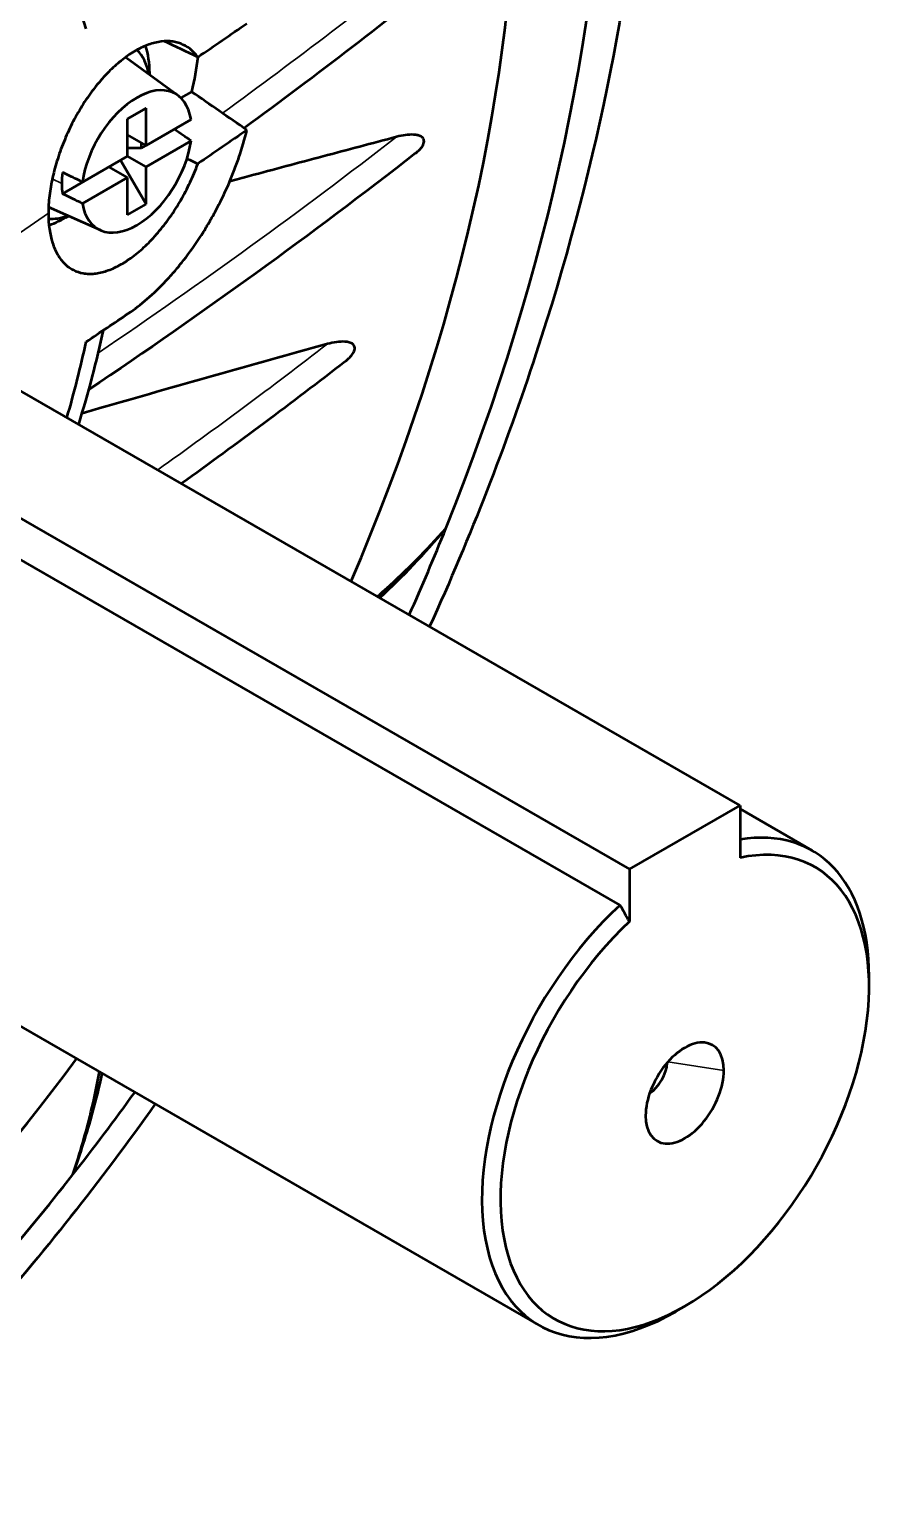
# Model space of a CAD drawing. Header units: millimetres. Extents: x 708 to 3306, y 798 to 2244.
# Drawn here: x 3240.5 to 3305.8, y 993.1 to 1105.2 of the extents above; entities that cross this region are included whole.
import ezdxf

# ---------------------------------------------------------------- set-up
doc = ezdxf.new("R2010")
doc.units = ezdxf.units.MM
doc.header["$LTSCALE"] = 10
doc.layers.add('Visible (ISO)', color=7, linetype='Continuous', lineweight=50)
doc.layers.add('Visible Narrow (ISO)', color=7, linetype='Continuous', lineweight=35)

msp = doc.modelspace()

# ---------------------------------------------------------------- linework, layer by layer
at = {"layer": 'Visible (ISO)'}
for p, q in [((3251.91, 1100.16), (3247.95, 1103.05)), ((3252.96, 1100.44), (3252.14, 1099.97)), ((3248.04, 1098.37), (3249.46, 1099.18)), ((3249.46, 1099.18), (3248.04, 1098.36)), ((3249.46, 1096.32), (3249.46, 1099.18)), ((3248.04, 1095.51), (3248.04, 1098.37)), ((3252.92, 1098.31), (3249.46, 1096.32)), ((3249.46, 1096.32), (3248.04, 1097.14)), ((3251.63, 1097.57), (3249.1, 1096.11)), ((3249.1, 1096.11), (3248.04, 1096.11)), ((3249.1, 1096.53), (3249.1, 1096.11)), ((3252.92, 1096.68), (3249.46, 1094.69)), ((3248.04, 1095.51), (3244.59, 1093.52)), ((3248.04, 1093.87), (3246.62, 1094.69)), ((3249.46, 1091.83), (3247.51, 1095.2)), ((3249.46, 1094.69), (3248.04, 1095.51)), ((3249.46, 1091.83), (3249.46, 1094.69)), ((3243.05, 1092.62), (3245.57, 1094.08)), ((3248.04, 1093.87), (3244.59, 1091.88)), ((3245.57, 1094.08), (3245.57, 1094.08)), ((3248.04, 1091.01), (3248.04, 1093.87)), ((3245.96, 1089.82), (3241.98, 1091.58)), ((3248.04, 1091.01), (3249.46, 1091.83)), ((3295.03, 1045.72), (3238.46, 1078.3)), ((3229.98, 1073.41), (3286.55, 1040.83)), ((3285.84, 1038.07), (3229.98, 1070.24)), ((3204.29, 1049.23), (3279.6, 1005.86)), ((3286.55, 1040.83), (3295.03, 1045.72)), ((3295.03, 1045.72), (3295.03, 1041.7)), ((3295.03, 1045.45), (3300.56, 1042.26)), ((3286.55, 1040.83), (3286.55, 1036.81)), ((3304.93, 1031.8), (3304.93, 1032.61)), ((3290.84, 1007.34), (3290.14, 1006.93))]:
    msp.add_line(p, q, dxfattribs=at)
for centre, major_axis, start_param, end_param in [((3206.39, 1072.25), (29.19, 50.7), 5.751734, 8.381565), ((3207.38, 1071.68), (27.45, 47.66), 5.766092, 8.367207), ((3200.09, 1075.88), (-59.69, -103.65), 1.810413, 2.354261), ((3201.8, 1074.9), (-53.65, -93.16), 1.769665, 2.354261), ((3244.51, 1097.54), (3.74, 6.5), 5.698847, 6.134415), ((3243.38, 1098.19), (4.49, 7.8), 5.495853, 5.812118), ((3244.51, 1097.54), (3.24, 5.63), 6.221162, 6.239565), ((3242.67, 1098.6), (-7.68, -13.34), 2.023423, 2.218615), ((3243.38, 1098.19), (4.49, 7.8), 5.480135, 5.495853), ((3248.75, 1095.1), (2.98, 5.18), 5.664007, 8.469293), ((3247.34, 1095.91), (3.07, 5.33), 5.332528, 5.3338), ((3248.75, 1095.1), (-2.98, -5.18), 5.664007, 8.469293), ((3247.34, 1095.91), (-3.07, -5.33), 5.332528, 5.495853), ((3247.34, 1095.91), (-3.07, -5.33), 5.495853, 5.659179), ((3244.51, 1097.54), (-3.74, -6.5), 0.286584, 0.584338), ((3243.38, 1098.19), (4.49, 7.8), 3.709216, 3.944643), ((3207.38, 1071.68), (-27.45, -47.66), 1.967218, 2.084022), ((3206.39, 1072.25), (-29.19, -50.7), 1.942324, 2.078647), ((3166.82, 1095.05), (-69.84, -121.27), 1.749054, 1.749056), ((3200.09, 1075.88), (-59.69, -103.65), 1.749305, 1.810413), ((3290.79, 1023.66), (9.98, 17.33), 3.925057, 6.761957), ((3290.08, 1024.06), (10.48, 18.2), 5.495853, 6.726813), ((3290.08, 1024.06), (-10.48, -18.2), 4.214809, 7.06665), ((3290.79, 1023.66), (-9.98, -17.33), 4.22975, 7.06665), ((3290.79, 1023.66), (2.12, 3.68), 5.495853, 8.637446), ((3201.8, 1074.9), (-53.65, -93.16), 0.907142, 1.374183), ((3290.79, 1023.66), (-2.12, -3.68), 5.495853, 8.637446), ((3288.03, 1025.24), (1, 1.73), 3.968826, 5.455952), ((3200.09, 1075.88), (-59.69, -103.65), 1.327312, 1.394307), ((3200.09, 1075.88), (-59.69, -103.65), 1.169883, 1.327312), ((3290.08, 1024.06), (10.48, 18.2), 3.925057, 3.928925)]:
    msp.add_ellipse(centre, major_axis=major_axis, ratio=0.578093, start_param=start_param, end_param=end_param, dxfattribs=at)
for points, knots in [([(3255.39, 1200.95), (3262.68, 1196.43), (3268.93, 1190.31), (3279.19, 1175.35), (3282.93, 1166.33), (3287.9, 1145.44), (3288.61, 1133.31), (3286.67, 1107.58), (3283.82, 1093.91), (3277.07, 1073.32), (3274.34, 1066.32), (3271.22, 1059.43)], [5.514407, 5.514407, 5.514407, 5.514407, 5.766161, 5.766161, 6.045857, 6.045857, 6.374137, 6.374137, 6.720003, 6.720003, 6.899254, 6.899254, 6.899254, 6.899254]), ([(3253.44, 1103.1), (3253.35, 1103.22), (3253.25, 1103.33), (3253.05, 1103.54), (3252.95, 1103.64), (3252.62, 1103.9), (3252.38, 1104.03), (3251.99, 1104.18), (3251.85, 1104.22), (3251.58, 1104.28), (3251.44, 1104.3), (3251, 1104.33), (3250.7, 1104.31), (3250.23, 1104.22), (3250.07, 1104.18), (3249.75, 1104.09), (3249.59, 1104.03), (3249.1, 1103.83), (3248.76, 1103.66), (3248.26, 1103.35), (3248.09, 1103.23), (3247.76, 1102.99), (3247.59, 1102.86), (3247.1, 1102.45), (3246.77, 1102.15), (3246.13, 1101.48), (3245.81, 1101.11), (3245.21, 1100.34), (3244.92, 1099.93), (3244.38, 1099.07), (3244.11, 1098.62), (3243.63, 1097.7), (3243.42, 1097.23), (3243.12, 1096.52), (3243.02, 1096.28), (3242.84, 1095.79), (3242.76, 1095.55), (3242.53, 1094.82), (3242.4, 1094.34), (3242.24, 1093.63), (3242.19, 1093.39), (3242.11, 1092.92), (3242.08, 1092.69), (3242, 1092), (3241.97, 1091.55), (3241.97, 1091.13)], [0.03529917, 0.03529917, 0.03529917, 0.03529917, 0.03607455, 0.03607455, 0.03684992, 0.03684992, 0.03840068, 0.03840068, 0.03917606, 0.03917606, 0.03995144, 0.03995144, 0.04150219, 0.04150219, 0.04227757, 0.04227757, 0.04305295, 0.04305295, 0.0446037, 0.0446037, 0.04537908, 0.04537908, 0.04615446, 0.04615446, 0.04770522, 0.04770522, 0.04925597, 0.04925597, 0.05080673, 0.05080673, 0.05235748, 0.05235748, 0.05390824, 0.05390824, 0.05468362, 0.05468362, 0.05545899, 0.05545899, 0.05700975, 0.05700975, 0.05778513, 0.05778513, 0.05856051, 0.05856051, 0.06011126, 0.06011126, 0.06011126, 0.06011126]), ([(3248.1, 1083.44), (3248.59, 1083.77), (3249.08, 1084.15), (3250.04, 1084.98), (3250.52, 1085.44), (3251.23, 1086.19), (3251.46, 1086.45), (3251.92, 1086.99), (3252.14, 1087.27), (3252.81, 1088.12), (3253.23, 1088.71), (3253.84, 1089.65), (3254.04, 1089.97), (3254.42, 1090.62), (3254.61, 1090.95), (3255.14, 1091.95), (3255.47, 1092.62), (3255.93, 1093.66), (3256.07, 1094.01), (3256.34, 1094.71), (3256.47, 1095.06), (3256.83, 1096.11), (3257.03, 1096.81), (3257.2, 1097.5)], [0.0000002, 0.0000002, 0.0000002, 0.0000002, 0.00225965, 0.00225965, 0.0045191, 0.0045191, 0.00564882, 0.00564882, 0.00677854, 0.00677854, 0.00903799, 0.00903799, 0.01016772, 0.01016772, 0.01129744, 0.01129744, 0.01355689, 0.01355689, 0.01468661, 0.01468661, 0.01581634, 0.01581634, 0.01807579, 0.01807579, 0.01807579, 0.01807579]), ([(3252.92, 1096.68), (3252.71, 1096.82), (3252.5, 1096.97), (3252.29, 1097.11), (3252.07, 1097.26), (3251.85, 1097.41), (3251.63, 1097.57)], [0.010170828, 0.010170828, 0.010170828, 0.010170828, 0.011148918, 0.011148918, 0.011148918, 0.012178681, 0.012178681, 0.012178681, 0.012178681]), ([(3268.68, 1096.98), (3266.8, 1096.48), (3264.91, 1095.98), (3263.03, 1095.48), (3261.15, 1094.98), (3259.26, 1094.47), (3257.38, 1093.97), (3256.88, 1093.83), (3256.38, 1093.7), (3255.88, 1093.56)], [0, 0, 0, 0, 0.00638089, 0.00638089, 0.00638089, 0.01276178, 0.01276178, 0.01276178, 0.01445561, 0.01445561, 0.01445561, 0.01445561]), ([(3270.14, 1095.72), (3270.2, 1095.77), (3270.26, 1095.82), (3270.41, 1095.96), (3270.5, 1096.05), (3270.62, 1096.2), (3270.65, 1096.25), (3270.72, 1096.35), (3270.74, 1096.41), (3270.78, 1096.52), (3270.79, 1096.58), (3270.79, 1096.69), (3270.78, 1096.74), (3270.73, 1096.88), (3270.66, 1096.95), (3270.49, 1097.05), (3270.4, 1097.08), (3270.2, 1097.13), (3270.1, 1097.14), (3269.78, 1097.16), (3269.56, 1097.15), (3269.12, 1097.09), (3268.9, 1097.04), (3268.68, 1096.98)], [0.001986923, 0.001986923, 0.001986923, 0.001986923, 0.002223249, 0.002223249, 0.00259379, 0.00259379, 0.002779061, 0.002779061, 0.002964331, 0.002964331, 0.003149602, 0.003149602, 0.003334873, 0.003334873, 0.003705414, 0.003705414, 0.004075956, 0.004075956, 0.004446497, 0.004446497, 0.00518758, 0.00518758, 0.005928663, 0.005928663, 0.005928663, 0.005928663]), ([(3241.97, 1091.13), (3241.97, 1090.27), (3242.08, 1089.51), (3242.39, 1088.52), (3242.53, 1088.22), (3242.83, 1087.69), (3243.01, 1087.46), (3243.31, 1087.16), (3243.42, 1087.07), (3243.64, 1086.91), (3243.75, 1086.84), (3244.11, 1086.65), (3244.37, 1086.57), (3244.78, 1086.5), (3244.93, 1086.48), (3245.21, 1086.48), (3245.36, 1086.48), (3245.81, 1086.53), (3246.12, 1086.6), (3246.6, 1086.76), (3246.77, 1086.82), (3247.1, 1086.97), (3247.26, 1087.05), (3247.76, 1087.32), (3248.09, 1087.53), (3248.76, 1088.03), (3249.1, 1088.32), (3249.75, 1088.94), (3250.07, 1089.28), (3250.7, 1090.02), (3251.01, 1090.41), (3251.59, 1091.24), (3251.86, 1091.67), (3252.38, 1092.56), (3252.62, 1093.03), (3253.06, 1093.97), (3253.26, 1094.44), (3253.44, 1094.92)], [0, 0, 0, 0, 0.00310341, 0.00310341, 0.00465512, 0.00465512, 0.00620683, 0.00620683, 0.00698268, 0.00698268, 0.00775853, 0.00775853, 0.00931024, 0.00931024, 0.01008609, 0.01008609, 0.01086194, 0.01086194, 0.01241365, 0.01241365, 0.0131895, 0.0131895, 0.01396536, 0.01396536, 0.01551706, 0.01551706, 0.01706877, 0.01706877, 0.01862048, 0.01862048, 0.02017218, 0.02017218, 0.02172389, 0.02172389, 0.0232756, 0.0232756, 0.0248273, 0.0248273, 0.0248273, 0.0248273]), ([(3244.59, 1093.52), (3244.34, 1093.64), (3244.09, 1093.76), (3243.84, 1093.88), (3243.57, 1094.01), (3243.31, 1094.13), (3243.05, 1094.26)], [0.010170828, 0.010170828, 0.010170828, 0.010170828, 0.011148918, 0.011148918, 0.011148918, 0.012178681, 0.012178681, 0.012178681, 0.012178681]), ([(3244.59, 1091.88), (3244.34, 1092), (3244.09, 1092.12), (3243.84, 1092.24), (3243.57, 1092.37), (3243.31, 1092.5), (3243.05, 1092.62)], [0.010170828, 0.010170828, 0.010170828, 0.010170828, 0.011148918, 0.011148918, 0.011148918, 0.012178681, 0.012178681, 0.012178681, 0.012178681]), ([(3264.73, 1079.75), (3264.78, 1079.79), (3264.83, 1079.83), (3264.98, 1079.96), (3265.07, 1080.04), (3265.25, 1080.24), (3265.32, 1080.34), (3265.44, 1080.57), (3265.48, 1080.7), (3265.47, 1080.87), (3265.45, 1080.92), (3265.4, 1081.01), (3265.37, 1081.05), (3265.25, 1081.15), (3265.15, 1081.19), (3264.95, 1081.25), (3264.84, 1081.27), (3264.52, 1081.29), (3264.29, 1081.27), (3263.84, 1081.21), (3263.61, 1081.16), (3263.38, 1081.1)], [0.002113356, 0.002113356, 0.002113356, 0.002113356, 0.002303956, 0.002303956, 0.002687949, 0.002687949, 0.003071942, 0.003071942, 0.003455934, 0.003455934, 0.003647931, 0.003647931, 0.003839927, 0.003839927, 0.00422392, 0.00422392, 0.004607912, 0.004607912, 0.005375898, 0.005375898, 0.006143883, 0.006143883, 0.006143883, 0.006143883]), ([(3263.38, 1081.1), (3257.55, 1079.48), (3251.73, 1077.84), (3245.47, 1076.04), (3245.02, 1075.91), (3244.56, 1075.78)], [0, 0, 0, 0, 0.01989732, 0.01989732, 0.02147079, 0.02147079, 0.02147079, 0.02147079]), ([(3267.21, 1061.74), (3267.45, 1061.95), (3267.69, 1062.16), (3269.45, 1063.75), (3270.96, 1065.28), (3272.46, 1066.96)], [0.006576337, 0.006576337, 0.006576337, 0.006576337, 0.007793303, 0.007793303, 0.015585307, 0.015585307, 0.015585307, 0.015585307]), ([(3267.4, 1061.63), (3267.41, 1061.64), (3267.43, 1061.66), (3269.12, 1063.23), (3270.8, 1064.99), (3272.46, 1066.96)], [0.026850605, 0.026850605, 0.026850605, 0.026850605, 0.026927688, 0.026927688, 0.035903168, 0.035903168, 0.035903168, 0.035903168]), ([(3243.85, 1017.41), (3244.4, 1019.05), (3244.86, 1020.65), (3245.49, 1023.25), (3245.71, 1024.27), (3245.89, 1025.28)], [0.000000206, 0.000000206, 0.000000206, 0.000000206, 0.005946836, 0.005946836, 0.009918243, 0.009918243, 0.009918243, 0.009918243]), ([(3243.85, 1017.41), (3244.44, 1019.03), (3244.94, 1020.6), (3245.64, 1023.16), (3245.89, 1024.17), (3246.1, 1025.16)], [0.000000206, 0.000000206, 0.000000206, 0.000000206, 0.005972452, 0.005972452, 0.009957266, 0.009957266, 0.009957266, 0.009957266]), ([(3250.16, 1022.82), (3245.97, 1016.92), (3241.51, 1011.28), (3235.35, 1004.3), (3233.86, 1002.66), (3232.34, 1001.06)], [7.2321577, 7.2321577, 7.2321577, 7.2321577, 7.4036435, 7.4036435, 7.457446, 7.457446, 7.457446, 7.457446])]:
    msp.add_open_spline(points, degree=3, knots=knots, dxfattribs=at)
for points in [[(3273.31, 1110.19), (3268.05, 1105.94), (3262.6, 1101.75), (3256.98, 1097.65)], [(3253.44, 1103.1), (3254.69, 1103.96), (3255.95, 1104.82), (3257.2, 1105.68)], [(3253.44, 1103.1), (3252.58, 1103.5), (3251.71, 1103.91), (3250.85, 1104.31)], [(3257.2, 1097.5), (3255.79, 1098.48), (3254.38, 1099.46), (3252.96, 1100.44)], [(3257.2, 1097.5), (3255.95, 1096.64), (3254.69, 1095.78), (3253.44, 1094.92)], [(3270.14, 1095.72), (3262.18, 1089.51), (3253.81, 1083.46), (3245.08, 1077.6)], [(3252.6, 1095.31), (3252.88, 1095.18), (3253.16, 1095.05), (3253.44, 1094.92)], [(3244.87, 1081.26), (3245.94, 1081.99), (3247.02, 1082.71), (3248.1, 1083.44)], [(3264.73, 1079.75), (3260.65, 1076.59), (3256.47, 1073.47), (3252.18, 1070.39)], [(3286.55, 1036.81), (3286.31, 1037.23), (3286.07, 1037.65), (3285.84, 1038.07)]]:
    msp.add_open_spline(points, degree=3, dxfattribs=at)
at = {"layer": 'Visible Narrow (ISO)'}
for p, q in [((3242.99, 1093.41), (3242.27, 1093.76)), ((3230.79, 1083.45), (3241.97, 1091.13)), ((3289.5, 1026.05), (3293.79, 1025.39)), ((3290.79, 1007.3), (3290.08, 1006.89))]:
    msp.add_line(p, q, dxfattribs=at)
for centre, major_axis, start_param, end_param in [((2827.17, 1294.68), (-546.82, 0), 2.470245, 2.520222), ((2831.03, 1283.93), (-544.91, 0), 2.435933, 2.503383), ((2827.17, 1268.44), (-544.16, 0), 2.46178, 2.500786)]:
    msp.add_ellipse(centre, major_axis=major_axis, ratio=0.575862, start_param=start_param, end_param=end_param, dxfattribs=at)

doc.saveas('drawing.dxf')
